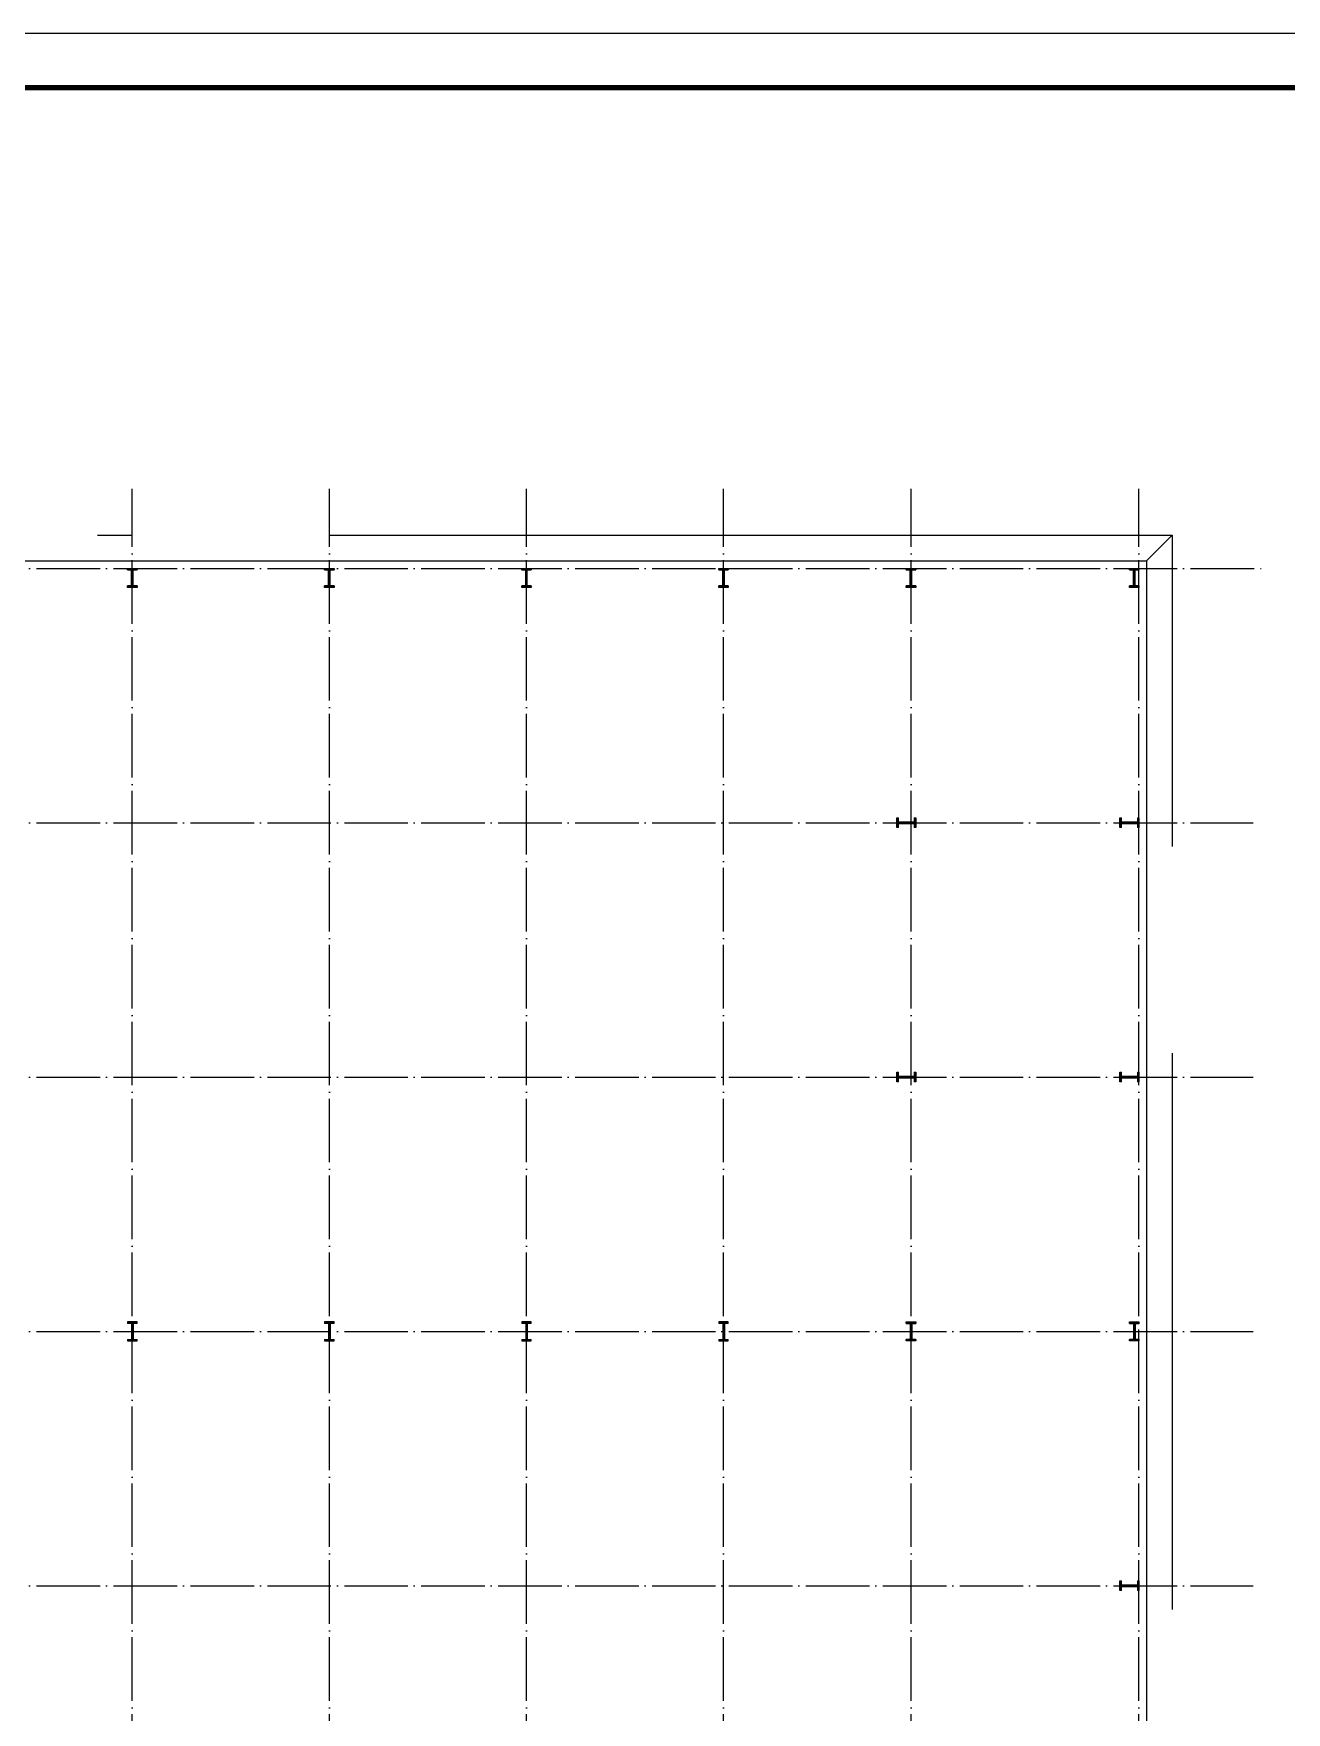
# Model space of a CAD drawing. Extents: x 4150464 to 4450492, y 75142 to 874437.
# Drawn here: x 4372672 to 4412087, y 716616 to 769422 of the extents above; entities that cross this region are included whole.
import ezdxf

# ---------------------------------------------------------------- set-up
doc = ezdxf.new("R2010")
doc.units = 0
doc.header["$LTSCALE"] = 1000
doc.header["$MEASUREMENT"] = 0
doc.linetypes.add('DOTE', pattern=[2.42, 2, -0.2, 0.02, -0.2])
for name, color, linetype in [('COLUMN', 7, 'Continuous'), ('DOTE', 8, 'DOTE'), ('PUB_TITLE', 4, 'Continuous'), ('钢柱', 7, 'Continuous')]:
    doc.layers.add(name, color=color, linetype=linetype)

# ---------------------------------------------------------------- blocks, each defined once
blk = doc.blocks.new('A$C23043752')
at = {"layer": 'COLUMN'}
blk.add_hatch(color=256, dxfattribs=at).paths.add_polyline_path([(0, 600), (0, 550), (125, 550), (125, 50), (0, 50), (0, 0), (300, 0), (300, 50), (175, 50), (175, 550), (300, 550), (300, 600)])
for p, q in [((0, 600), (0, 550)), ((300, 600), (0, 600)), ((125, 550), (0, 550)), ((125, 550), (125, 50)), ((175, 550), (175, 50)), ((300, 550), (175, 550)), ((300, 550), (300, 600)), ((0, 50), (125, 50)), ((0, 50), (0, 0)), ((0, 0), (300, 0)), ((175, 50), (300, 50)), ((300, 0), (300, 50))]:
    blk.add_line(p, q, dxfattribs=at)
blk = doc.blocks.new('A$C2E6C69CD')
at = {"layer": 'COLUMN', "xscale": -1, "rotation": 359.9999999999998}
blk.add_blockref('A$C23043752', (300, 0), dxfattribs=at)
blk.add_blockref('A$C23043752', (300, 0), dxfattribs=at)
blk = doc.blocks.new('A$C6F9B7E11')
blk.add_blockref('A$C2E6C69CD', (0, 0))
blk = doc.blocks.new('10')
at = {"layer": 'PUB_TITLE'}
blk.add_lwpolyline([(3429295, -238179), (3631425, -238179), (3631425, -95209), (3429295, -95209)], close=True, dxfattribs=at)
at = {"layer": 'PUB_TITLE', "const_width": 170}
blk.add_lwpolyline([(3433545, -236479), (3629725, -236479), (3629725, -96909), (3433545, -96909)], close=True, dxfattribs=at)

msp = doc.modelspace()

# ---------------------------------------------------------------- linework, layer by layer
at = {"color": 0}
for p, q in [((4374679, 753641), (4375779, 753641)), ((4381979, 753641), (4408489, 753641)), ((4407689, 752841), (4408489, 753641)), ((4408489, 753641), (4408489, 743851)), ((4408489, 737351), (4408489, 719851))]:
    msp.add_line(p, q, dxfattribs=at)
msp.add_lwpolyline([(4272059, 752841), (4407689, 752841), (4407689, 645141), (4399949, 645141), (4399949, 693381), (4272059, 693381), (4272059, 752841)], dxfattribs=at)
at = {"layer": 'DOTE'}
for p, q in [((4375779, 644381), (4375779, 755101)), ((4381979, 644381), (4381979, 755101)), ((4388179, 644381), (4388179, 755101)), ((4394379, 644381), (4394379, 755101)), ((4400279, 644381), (4400279, 755101)), ((4407449, 644381), (4407449, 755101)), ((4268709, 752601), (4411309, 752601)), ((4268709, 744601), (4411039, 744601)), ((4268709, 736601), (4411039, 736601)), ((4268709, 728601), (4411039, 728601)), ((4268709, 720601), (4411039, 720601))]:
    msp.add_line(p, q, dxfattribs=at)

# ---------------------------------------------------------------- block references
at = {"color": 0}
msp.add_blockref('10', (818992, 864631), dxfattribs=at)
msp.add_blockref('10', (818992, 864631), dxfattribs=at)
at = {"layer": '钢柱', "ltscale": 1000}
for p, rotation in [((4375929, 752601), 180), ((4382129, 752601), 180), ((4388329, 752601), 180), ((4394529, 752601), 180), ((4400429, 752601), 180), ((4407449, 752601), 180), ((4400429, 744451), 90), ((4407449, 744451), 90), ((4400429, 736451), 90), ((4407449, 736451), 90), ((4407449, 720451), 90)]:
    msp.add_blockref('A$C6F9B7E11', p, dxfattribs=dict(at, rotation=rotation))
at = {"layer": '钢柱', "ltscale": 1000, "xscale": -1}
for p in [(4375929, 728301), (4382129, 728301), (4388329, 728301), (4394529, 728301)]:
    msp.add_blockref('A$C6F9B7E11', p, dxfattribs=at)
at = {"layer": '钢柱', "ltscale": 1000}
for p in [(4400129, 728301), (4407149, 728301)]:
    msp.add_blockref('A$C6F9B7E11', p, dxfattribs=at)

doc.saveas('drawing.dxf')
